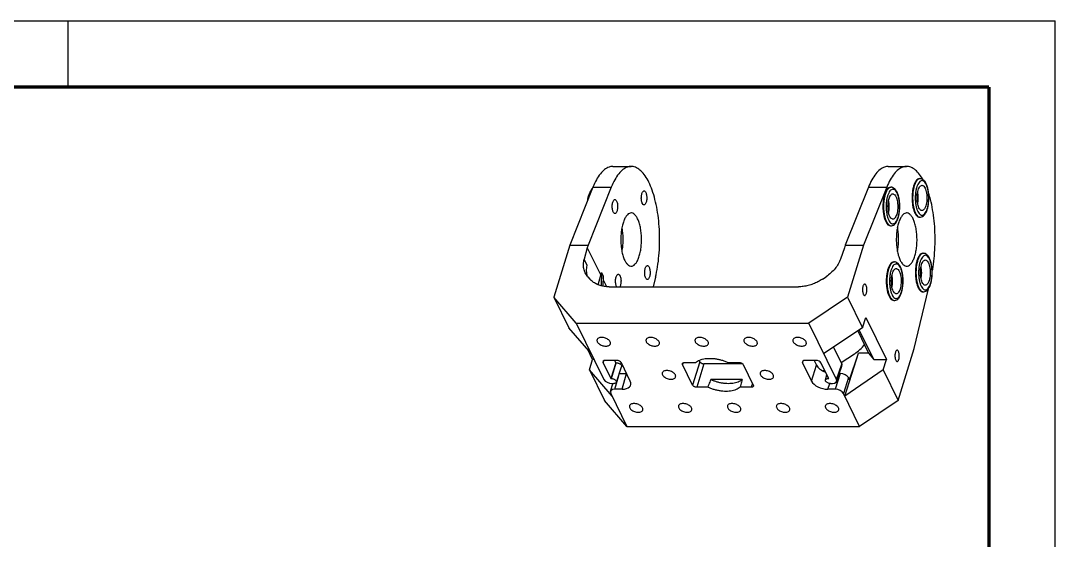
# Model space of a CAD drawing. Header units: millimetres. Extents: x 0 to 297, y 0 to 210.
# Drawn here: x 141.3 to 297, y 131.8 to 210 of the extents above; entities that cross this region are included whole.
import ezdxf

# ---------------------------------------------------------------- set-up
doc = ezdxf.new("R2010")
doc.units = ezdxf.units.MM
doc.header["$LTSCALE"] = 16.335
doc.layers.get('0').update_dxf_attribs({"linetype": 'CONTINUOUS'})
doc.layers.add('02___PRT_ALL_AXES', color=7, linetype='CONTINUOUS')
doc.layers.add('7_ALL_FEATURES', color=7, linetype='CONTINUOUS')

msp = doc.modelspace()

# ---------------------------------------------------------------- linework, layer by layer
at = {"color": 7, "linetype": 'Continuous'}
for p, q in [((0, 210), (297, 210)), ((148.5, 200), (148.5, 210)), ((297, 0), (297, 210))]:
    msp.add_line(p, q, dxfattribs=at)
at = {"color": 7, "linetype": 'Continuous', "const_width": 0.5}
for points in [[(287, 200), (10, 200)], [(287, 10), (287, 200)]]:
    msp.add_lwpolyline(points, dxfattribs=at)
at = {"layer": '02___PRT_ALL_AXES', "color": 7, "linetype": 'Continuous'}
for p, q in [((230.4244, 188.0562), (233.1876, 188.0562)), ((271.8721, 188.0562), (274.6353, 188.0562)), ((227.4347, 184.934), (223.9486, 176.2098)), ((271.6456, 184.934), (268.1596, 176.2098)), ((275.7856, 160.6695), (277.8985, 169.6534))]:
    msp.add_line(p, q, dxfattribs=at)
for points, start_tangent, end_tangent in [([(230.4247, 188.0559), (229.8647, 187.9619), (229.1937, 187.5925), (228.5543, 186.9526), (227.9629, 186.0588), (227.4347, 184.934)], (-0.99999569, -0.0029354), (-0.37105847, -0.9286095)), ([(274.6356, 188.0559), (274.0756, 187.9619), (273.4046, 187.5925), (272.7652, 186.9526), (272.1739, 186.0588), (271.6456, 184.934)], (-0.99999569, -0.0029354), (-0.37105847, -0.9286095)), ([(277.0748, 186.0985), (276.7281, 186.6541), (276.1044, 187.3891), (275.443, 187.8589), (274.7609, 188.0515), (274.6356, 188.0559)], (-0.48990388, 0.87177645), (-0.99999569, -0.0029354)), ([(276.3021, 182.4212), (276.3297, 182.5672), (276.3827, 183.0442), (276.3858, 183.5401), (276.3389, 184.0212), (276.3021, 184.2246)], (0.20516707, 0.97872697), (-0.20547999, 0.97866132)), ([(278.4903, 172.26), (278.6087, 172.9461), (278.8133, 174.6281), (278.9106, 176.3724), (278.8983, 178.1343), (278.7766, 179.8685), (278.5485, 181.5305), (278.2201, 183.0777), (277.953, 184.0145)], (0.18538013, 0.98266688), (-0.30319981, 0.952927)), ([(271.9253, 181.1275), (271.9528, 181.2735), (272.0058, 181.7504), (272.009, 182.2464), (271.962, 182.7275), (271.9252, 182.9309)], (0.20516707, 0.97872697), (-0.20547999, 0.97866132)), ([(276.8059, 171.1817), (276.8335, 171.3277), (276.8865, 171.8047), (276.8896, 172.3006), (276.8427, 172.7817), (276.8059, 172.9851)], (0.20516707, 0.97872697), (-0.20547999, 0.97866132)), ([(272.4291, 169.888), (272.4566, 170.034), (272.5096, 170.5109), (272.5128, 171.0069), (272.4658, 171.488), (272.429, 171.6914)], (0.20516707, 0.97872697), (-0.20547999, 0.97866132)), ([(268.0626, 170.0242), (268.0117, 169.7926), (267.9912, 169.532), (268.0031, 169.2678), (268.0461, 169.0259), (268.1162, 168.83), (268.2064, 168.6994), (268.3079, 168.6466), (268.3218, 168.6462)], (-0.29524737, -0.95542084), (0.99968693, 0.02502088)), ([(268.3221, 170.3456), (268.2331, 170.3147), (268.1389, 170.2041), (268.0626, 170.0242)], (-0.99968693, -0.02502088), (-0.29524737, -0.95542084)), ([(268.5812, 168.9675), (268.6321, 169.1991), (268.6526, 169.4598), (268.6408, 169.724), (268.5977, 169.9658), (268.5277, 170.1617), (268.4375, 170.2924), (268.336, 170.3451), (268.3221, 170.3456)], (0.29524737, 0.95542084), (-0.99968693, -0.02502088)), ([(268.3218, 168.6462), (268.4107, 168.6771), (268.5049, 168.7876), (268.5812, 168.9675)], (0.99968693, 0.02502088), (0.29524737, 0.95542084)), ([(228.0559, 161.9728), (228.0406, 161.8465), (228.0917, 161.6626)], (-0.29129479, -0.95663334), (0.44054271, -0.89773165)), ([(230.0259, 161.6626), (229.8965, 161.8465), (229.6992, 162.0155), (229.4501, 162.1559), (229.1692, 162.2563), (228.8794, 162.3087), (228.6041, 162.3087), (228.3657, 162.2563), (228.1834, 162.1559), (228.0721, 162.0155), (228.0559, 161.9728)], (-0.44054271, 0.89773165), (-0.29129479, -0.95663334)), ([(235.4242, 161.9723), (235.4145, 161.9337), (235.4245, 161.7555), (235.5156, 161.5697), (235.6806, 161.3915), (235.9062, 161.2352), (236.1739, 161.1135), (236.4622, 161.0364), (236.7476, 161.0099)], (-0.29961719, -0.9540595), (1, 0)), ([(236.107, 162.3153), (235.8475, 162.2889), (235.635, 162.2117), (235.4867, 162.09), (235.4242, 161.9723)], (-1, 0), (-0.29961719, -0.9540595)), ([(237.4304, 161.3529), (237.4401, 161.3915), (237.4302, 161.5697), (237.339, 161.7555), (237.174, 161.9337), (236.9485, 162.09), (236.6807, 162.2117), (236.3925, 162.2889), (236.107, 162.3153)], (0.29961719, 0.9540595), (-1, 0)), ([(242.7927, 161.9723), (242.783, 161.9337), (242.7929, 161.7555), (242.8841, 161.5697), (243.0491, 161.3915), (243.2746, 161.2352), (243.5424, 161.1135), (243.8306, 161.0364), (244.1161, 161.0099)], (-0.29961719, -0.9540595), (1, 0)), ([(243.4755, 162.3153), (243.216, 162.2889), (243.0035, 162.2117), (242.8551, 162.09), (242.7927, 161.9723)], (-1, 0), (-0.29961719, -0.9540595)), ([(244.7989, 161.3529), (244.8086, 161.3915), (244.7986, 161.5697), (244.7075, 161.7555), (244.5425, 161.9337), (244.3169, 162.09), (244.0492, 162.2117), (243.7609, 162.2889), (243.4755, 162.3153)], (0.29961719, 0.9540595), (-1, 0)), ([(250.1612, 161.9723), (250.1515, 161.9337), (250.1614, 161.7555), (250.2526, 161.5697), (250.4176, 161.3915), (250.6431, 161.2352), (250.9109, 161.1135), (251.1991, 161.0364), (251.4846, 161.0099)], (-0.29961719, -0.9540595), (1, 0)), ([(250.844, 162.3153), (250.5845, 162.2889), (250.372, 162.2117), (250.2236, 162.09), (250.1612, 161.9723)], (-1, 0), (-0.29961719, -0.9540595)), ([(252.1674, 161.3529), (252.1771, 161.3915), (252.1671, 161.5697), (252.076, 161.7555), (251.9109, 161.9337), (251.6854, 162.09), (251.4177, 162.2117), (251.1294, 162.2889), (250.844, 162.3153)], (0.29961719, 0.9540595), (-1, 0)), ([(257.5298, 161.9728), (257.5146, 161.8465), (257.5657, 161.6626)], (-0.29129479, -0.95663334), (0.44054271, -0.89773165)), ([(259.4999, 161.6626), (259.3705, 161.8465), (259.1732, 162.0155), (258.924, 162.1559), (258.6432, 162.2563), (258.3534, 162.3087), (258.0781, 162.3087), (257.8397, 162.2563), (257.6574, 162.1559), (257.546, 162.0155), (257.5298, 161.9728)], (-0.44054271, 0.89773165), (-0.29129479, -0.95663334)), ([(228.0917, 161.6626), (228.2211, 161.4787), (228.4184, 161.3097), (228.6676, 161.1693), (228.9484, 161.0689), (229.2382, 161.0166), (229.5135, 161.0166), (229.7519, 161.0689), (229.9342, 161.1693), (230.0456, 161.3097), (230.0618, 161.3524)], (0.44054271, -0.89773165), (0.29129479, 0.95663334)), ([(230.0618, 161.3524), (230.077, 161.4787), (230.0259, 161.6626)], (0.29129479, 0.95663334), (-0.44054271, 0.89773165)), ([(236.7476, 161.0099), (237.0071, 161.0364), (237.2196, 161.1135), (237.3679, 161.2352), (237.4304, 161.3529)], (1, 0), (0.29961719, 0.9540595)), ([(244.1161, 161.0099), (244.3756, 161.0364), (244.5881, 161.1135), (244.7364, 161.2352), (244.7989, 161.3529)], (1, 0), (0.29961719, 0.9540595)), ([(251.4846, 161.0099), (251.7441, 161.0364), (251.9566, 161.1135), (252.1049, 161.2352), (252.1674, 161.3529)], (1, 0), (0.29961719, 0.9540595)), ([(257.5657, 161.6626), (257.6951, 161.4787), (257.8923, 161.3097), (258.1415, 161.1693), (258.4224, 161.0689), (258.7122, 161.0166), (258.9874, 161.0166), (259.2259, 161.0689), (259.4082, 161.1693), (259.5195, 161.3097), (259.5357, 161.3524)], (0.44054271, -0.89773165), (0.29129479, 0.95663334)), ([(259.5357, 161.3524), (259.5509, 161.4787), (259.4999, 161.6626)], (0.29129479, 0.95663334), (-0.44054271, 0.89773165)), ([(273.2027, 160.3998), (273.1138, 160.3689), (273.0196, 160.2584), (272.9433, 160.0785)], (-0.99968693, -0.02502088), (-0.29524737, -0.95542084)), ([(273.4619, 159.0217), (273.5128, 159.2534), (273.5333, 159.514), (273.5215, 159.7782), (273.4784, 160.0201), (273.4083, 160.2159), (273.3182, 160.3466), (273.2166, 160.3993), (273.2027, 160.3998)], (0.29524737, 0.95542084), (-0.99968693, -0.02502088)), ([(272.9433, 160.0785), (272.8924, 159.8469), (272.8719, 159.5862), (272.8837, 159.322), (272.9268, 159.0801), (272.9968, 158.8843), (273.087, 158.7536), (273.1885, 158.7009), (273.2024, 158.7004)], (-0.29524737, -0.95542084), (0.99968693, 0.02502088)), ([(273.2024, 158.7004), (273.2914, 158.7313), (273.3856, 158.8419), (273.4619, 159.0217)], (0.99968693, 0.02502088), (0.29524737, 0.95542084)), ([(238.5473, 157.3424), (238.2879, 157.316), (238.0753, 157.2388), (237.927, 157.1171), (237.8646, 156.9995)], (-1, 0), (-0.29961719, -0.9540595)), ([(239.8707, 156.38), (239.8804, 156.4186), (239.8705, 156.5968), (239.7793, 156.7826), (239.6143, 156.9609), (239.3888, 157.1171), (239.1211, 157.2388), (238.8328, 157.316), (238.5473, 157.3424)], (0.29961719, 0.9540595), (-1, 0)), ([(253.2843, 157.3424), (253.0248, 157.316), (252.8123, 157.2388), (252.664, 157.1171), (252.6015, 156.9995)], (-1, 0), (-0.29961719, -0.9540595)), ([(254.6077, 156.38), (254.6174, 156.4186), (254.6075, 156.5968), (254.5163, 156.7826), (254.3513, 156.9609), (254.1258, 157.1171), (253.858, 157.2388), (253.5698, 157.316), (253.2843, 157.3424)], (0.29961719, 0.9540595), (-1, 0)), ([(237.8646, 156.9995), (237.8549, 156.9609), (237.8648, 156.7826), (237.956, 156.5968), (238.121, 156.4186), (238.3465, 156.2623), (238.6142, 156.1406), (238.9025, 156.0635), (239.1879, 156.037)], (-0.29961719, -0.9540595), (1, 0)), ([(239.1879, 156.037), (239.4474, 156.0635), (239.6599, 156.1406), (239.8083, 156.2623), (239.8707, 156.38)], (1, 0), (0.29961719, 0.9540595)), ([(252.6015, 156.9995), (252.5918, 156.9609), (252.6018, 156.7826), (252.6929, 156.5968), (252.858, 156.4186), (253.0835, 156.2623), (253.3512, 156.1406), (253.6395, 156.0635), (253.9249, 156.037)], (-0.29961719, -0.9540595), (1, 0)), ([(253.9249, 156.037), (254.1844, 156.0635), (254.3969, 156.1406), (254.5453, 156.2623), (254.6077, 156.38)], (1, 0), (0.29961719, 0.9540595)), ([(232.9366, 152.027), (232.9213, 151.9007), (232.9724, 151.7168)], (-0.29129479, -0.95663334), (0.44054271, -0.89773165)), ([(234.9066, 151.7168), (234.7772, 151.9007), (234.5799, 152.0697), (234.3307, 152.2101), (234.0499, 152.3106), (233.7601, 152.3629), (233.4848, 152.3629), (233.2464, 152.3106), (233.0641, 152.2101), (232.9527, 152.0697), (232.9366, 152.027)], (-0.44054271, 0.89773165), (-0.29129479, -0.95663334)), ([(232.9724, 151.7168), (233.1018, 151.533), (233.2991, 151.364), (233.5482, 151.2236), (233.8291, 151.1231), (234.1189, 151.0708), (234.3942, 151.0708), (234.6326, 151.1231), (234.8149, 151.2236), (234.9262, 151.364), (234.9424, 151.4067)], (0.44054271, -0.89773165), (0.29129479, 0.95663334)), ([(234.9424, 151.4067), (234.9577, 151.533), (234.9066, 151.7168)], (0.29129479, 0.95663334), (-0.44054271, 0.89773165)), ([(240.3049, 152.0266), (240.2952, 151.988), (240.3051, 151.8097), (240.3963, 151.624), (240.5613, 151.4457), (240.7868, 151.2894), (241.0546, 151.1678), (241.3428, 151.0906), (241.6283, 151.0642)], (-0.29961719, -0.9540595), (1, 0)), ([(240.9877, 152.3695), (240.7282, 152.3431), (240.5157, 152.2659), (240.3673, 152.1443), (240.3049, 152.0266)], (-1, 0), (-0.29961719, -0.9540595)), ([(242.3111, 151.4071), (242.3207, 151.4457), (242.3108, 151.624), (242.2197, 151.8097), (242.0546, 151.988), (241.8291, 152.1443), (241.5614, 152.2659), (241.2731, 152.3431), (240.9877, 152.3695)], (0.29961719, 0.9540595), (-1, 0)), ([(241.6283, 151.0642), (241.8878, 151.0906), (242.1003, 151.1678), (242.2486, 151.2894), (242.3111, 151.4071)], (1, 0), (0.29961719, 0.9540595)), ([(247.6734, 152.0266), (247.6637, 151.988), (247.6736, 151.8097), (247.7648, 151.624), (247.9298, 151.4457), (248.1553, 151.2894), (248.423, 151.1678), (248.7113, 151.0906), (248.9968, 151.0642)], (-0.29961719, -0.9540595), (1, 0)), ([(248.3562, 152.3695), (248.0967, 152.3431), (247.8842, 152.2659), (247.7358, 152.1443), (247.6734, 152.0266)], (-1, 0), (-0.29961719, -0.9540595)), ([(249.6795, 151.4071), (249.6892, 151.4457), (249.6793, 151.624), (249.5881, 151.8097), (249.4231, 151.988), (249.1976, 152.1443), (248.9299, 152.2659), (248.6416, 152.3431), (248.3562, 152.3695)], (0.29961719, 0.9540595), (-1, 0)), ([(248.9968, 151.0642), (249.2562, 151.0906), (249.4688, 151.1678), (249.6171, 151.2894), (249.6795, 151.4071)], (1, 0), (0.29961719, 0.9540595)), ([(255.0419, 152.0266), (255.0322, 151.988), (255.0421, 151.8097), (255.1333, 151.624), (255.2983, 151.4457), (255.5238, 151.2894), (255.7915, 151.1678), (256.0798, 151.0906), (256.3652, 151.0642)], (-0.29961719, -0.9540595), (1, 0)), ([(255.7247, 152.3695), (255.4652, 152.3431), (255.2526, 152.2659), (255.1043, 152.1443), (255.0419, 152.0266)], (-1, 0), (-0.29961719, -0.9540595)), ([(257.048, 151.4071), (257.0577, 151.4457), (257.0478, 151.624), (256.9566, 151.8097), (256.7916, 151.988), (256.5661, 152.1443), (256.2984, 152.2659), (256.0101, 152.3431), (255.7247, 152.3695)], (0.29961719, 0.9540595), (-1, 0)), ([(256.3652, 151.0642), (256.6247, 151.0906), (256.8373, 151.1678), (256.9856, 151.2894), (257.048, 151.4071)], (1, 0), (0.29961719, 0.9540595)), ([(262.4105, 152.027), (262.3953, 151.9007), (262.4463, 151.7168)], (-0.29129479, -0.95663334), (0.44054271, -0.89773165)), ([(264.3806, 151.7168), (264.2511, 151.9007), (264.0539, 152.0697), (263.8047, 152.2101), (263.5238, 152.3106), (263.234, 152.3629), (262.9588, 152.3629), (262.7203, 152.3106), (262.5381, 152.2101), (262.4267, 152.0697), (262.4105, 152.027)], (-0.44054271, 0.89773165), (-0.29129479, -0.95663334)), ([(262.4463, 151.7168), (262.5757, 151.533), (262.773, 151.364), (263.0222, 151.2236), (263.303, 151.1231), (263.5928, 151.0708), (263.8681, 151.0708), (264.1065, 151.1231), (264.2888, 151.2236), (264.4002, 151.364), (264.4164, 151.4067)], (0.44054271, -0.89773165), (0.29129479, 0.95663334)), ([(264.4164, 151.4067), (264.4316, 151.533), (264.3806, 151.7168)], (0.29129479, 0.95663334), (-0.44054271, 0.89773165))]:
    msp.add_spline(points, degree=3, dxfattribs=dict(at, start_tangent=start_tangent, end_tangent=end_tangent))
at = {"layer": '7_ALL_FEATURES', "color": 7, "linetype": 'Continuous'}
for p, q in [((276.5718, 186.2228), (276.664, 186.2228)), ((230.1979, 184.934), (226.7118, 176.2098)), ((268.8824, 184.934), (265.3964, 176.2098)), ((272.195, 184.9291), (272.2871, 184.9291)), ((272.195, 179.1291), (272.2871, 179.1291)), ((276.5718, 180.4228), (276.664, 180.4228)), ((223.9486, 176.2098), (221.528, 168.3765)), ((223.9486, 176.2098), (226.7118, 176.2098)), ((226.7118, 176.2098), (226.5908, 175.8181)), ((265.3964, 176.2098), (265.2753, 175.8181)), ((265.3964, 176.2098), (268.1596, 176.2098)), ((268.1596, 176.2098), (265.7389, 168.3765)), ((226.5908, 175.8181), (226.1308, 174.1013)), ((226.5908, 175.8181), (228.6042, 171.7152)), ((265.2753, 175.8181), (264.6743, 174.1013)), ((277.0756, 174.9833), (277.1678, 174.9833)), ((272.6988, 173.6896), (272.7909, 173.6896)), ((226.6632, 171.4685), (226.2868, 172.0353)), ((226.6632, 171.4685), (226.9911, 171.0903)), ((228.2071, 170.2621), (228.6042, 171.7152)), ((228.6042, 171.7152), (228.7265, 172.1042)), ((228.7265, 172.1042), (228.6878, 170.1003)), ((228.7265, 172.1042), (228.9677, 171.6128)), ((228.9677, 171.6128), (228.9484, 170.0436)), ((236.8543, 171.3695), (236.5189, 169.9431)), ((261.9531, 171.0903), (262.5147, 171.4685)), ((228.96, 170.9901), (229.4593, 169.9727)), ((229.893, 169.9431), (258.3421, 169.9431)), ((221.528, 168.3765), (223.7849, 163.7773)), ((224.9229, 164.4598), (221.528, 168.3765)), ((265.7389, 168.3765), (259.9233, 164.4598)), ((265.7389, 168.3765), (267.9958, 163.7773)), ((277.0756, 169.1833), (277.1678, 169.1833)), ((272.6988, 167.8896), (272.7909, 167.8896)), ((267.9958, 163.7773), (268.4906, 165.3223)), ((268.4906, 165.3223), (271.5815, 159.0237)), ((227.1533, 159.9149), (223.7849, 163.7773)), ((224.9229, 164.4598), (229.0716, 156.0059)), ((224.9229, 164.4598), (259.9233, 164.4598)), ((264.0719, 156.0059), (259.9233, 164.4598)), ((267.9958, 163.7773), (262.1536, 159.9149)), ((269.6823, 159.0237), (267.5079, 163.4548)), ((267.2698, 163.2973), (268.8996, 159.9762)), ((227.3706, 159.0237), (226.6501, 160.4919)), ((263.609, 160.8772), (264.8623, 158.3233)), ((273.3649, 152.8362), (275.7856, 160.6695)), ((226.8971, 157.4354), (227.3706, 159.0237)), ((227.5906, 159.0237), (227.3706, 159.0237)), ((230.9842, 158.8654), (229.3261, 158.8654)), ((230.7012, 158.8654), (230.8742, 158.5128)), ((243.5288, 158.6607), (243.4227, 158.8768)), ((261.0108, 158.8654), (259.3527, 158.8654)), ((260.7278, 158.8654), (261.0839, 158.1397)), ((266.7701, 159.825), (264.7777, 158.4955)), ((265.319, 153.4645), (267.3919, 159.9762)), ((266.0359, 155.9317), (267.3919, 159.9762)), ((268.8996, 159.9762), (267.3919, 159.9762)), ((268.8996, 159.9762), (269.6823, 159.0237)), ((269.6823, 159.0237), (271.5815, 159.0237)), ((271.108, 157.4354), (271.5815, 159.0237)), ((226.8971, 157.4354), (229.154, 152.8362)), ((230.3187, 153.4645), (226.8971, 157.4354)), ((228.9566, 158.4925), (230.1158, 156.1303)), ((230.8742, 158.5128), (230.1158, 156.1303)), ((230.8742, 158.5128), (230.9181, 158.5128)), ((230.9629, 155.5762), (231.739, 157.9103)), ((231.6177, 158.2401), (231.6999, 158.5199)), ((233.0621, 155.7571), (231.7198, 158.4925)), ((242.4395, 155.1357), (240.9143, 158.2437)), ((241.2223, 158.5546), (242.8841, 158.5546)), ((249.9505, 158.3499), (244.1418, 158.3499)), ((247.7579, 158.5546), (249.4197, 158.5546)), ((250.0328, 158.2437), (251.558, 155.1357)), ((258.9832, 158.4925), (260.3255, 155.7571)), ((262.9055, 156.1303), (261.7464, 158.4925)), ((264.1033, 155.7016), (264.8937, 158.019)), ((271.108, 157.4354), (265.319, 153.4645)), ((271.108, 157.4354), (273.3649, 152.8362)), ((230.1158, 156.1303), (230.2079, 156.1303)), ((231.4019, 156.8966), (232.4922, 156.8966)), ((249.8777, 155.9999), (245.151, 155.9999)), ((262.422, 155.9304), (262.6361, 156.6794)), ((262.8134, 156.1303), (262.9055, 156.1303)), ((264.5109, 156.8966), (264.6415, 156.8966)), ((265.8674, 156.2751), (266.0359, 155.9317)), ((230.0716, 154.1787), (230.4066, 155.3843)), ((230.2975, 155.3843), (230.5739, 155.3843)), ((231.8302, 154.5141), (230.7245, 154.5141)), ((244.7144, 154.8249), (243.0525, 154.8249)), ((251.25, 154.8249), (249.5882, 154.8249)), ((263.883, 154.5141), (262.7773, 154.5141)), ((263.1795, 155.3843), (263.456, 155.3843)), ((232.549, 148.9196), (229.154, 152.8362)), ((230.1086, 153.8926), (232.549, 148.9196)), ((267.5493, 148.9196), (265.1089, 153.8926)), ((273.3649, 152.8362), (267.5493, 148.9196)), ((232.549, 148.9196), (267.5493, 148.9196))]:
    msp.add_line(p, q, dxfattribs=at)
at = {"layer": '7_ALL_FEATURES', "color": 9, "linetype": 'Continuous'}
for p, q in [((227.4347, 184.934), (230.1979, 184.934)), ((268.8824, 184.934), (271.6456, 184.934)), ((272.286, 179.1291), (272.2871, 179.1291)), ((276.6629, 180.4228), (276.6639, 180.4228)), ((226.5388, 173.2699), (226.1308, 174.1013)), ((277.1667, 169.1833), (277.1678, 169.1833)), ((272.7898, 167.8896), (272.7909, 167.8896)), ((228.9566, 158.4925), (229.0633, 158.8052)), ((258.9832, 158.4925), (259.0899, 158.8052)), ((230.2079, 156.1303), (230.9181, 158.5128)), ((240.9936, 158.5005), (240.9143, 158.2437)), ((243.5288, 158.6607), (242.4395, 155.1357)), ((244.1418, 158.3499), (243.0525, 154.8249)), ((260.3255, 155.7571), (261.0839, 158.1397)), ((264.0719, 156.0059), (264.8623, 158.3233)), ((230.7245, 154.5141), (231.3082, 156.6147)), ((231.8302, 154.5141), (232.4922, 156.8966)), ((262.8134, 156.1303), (262.8483, 156.247)), ((264.6415, 156.8966), (263.883, 154.5141)), ((265.8674, 156.2751), (265.1089, 153.8926)), ((251.4279, 155.4007), (251.25, 154.8249)), ((262.7773, 154.5141), (263.0587, 155.3979))]:
    msp.add_line(p, q, dxfattribs=at)
for centre, radius, start, end in [((274.2616, 182.7788), 3.6335, 341.596092, 342.838543), ((269.8848, 181.485), 3.6335, 341.596092, 342.838543), ((272.2896, 172.0498), 6.1657, 353.522286, 354.966626), ((274.7654, 171.5393), 3.6335, 341.596092, 342.838543), ((270.3886, 170.2455), 3.6335, 341.596092, 342.838543)]:
    msp.add_arc(centre, radius, start, end, dxfattribs=at)
at = {"layer": '7_ALL_FEATURES', "color": 7, "linetype": 'Continuous'}
for centre, radius, start, end in [((273.7702, 182.8457), 4.1588, 342.831689, 343.984469), ((269.3934, 181.5519), 4.1588, 342.831689, 343.984469), ((274.274, 171.6062), 4.1588, 342.831689, 343.984469), ((269.8972, 170.3124), 4.1588, 342.831689, 343.984469), ((261.8252, 160.5981), 3.291, 272.342691, 278.436938)]:
    msp.add_arc(centre, radius, start, end, dxfattribs=at)
for centre, major_axis, ratio, start_param, end_param in [((231.1826, 173.4085), (4.4562, 2.2682), 0.73141292, 2.56852257, 2.98732662), ((264.3789, 162.5753), (4.504, 2.1713), 0.71647837, -1.37767976, -0.94092839), ((229.5094, 158.4923), (0.5734, -0.1773), 0.57239492, 8.34923124, 9.91972298), ((231.1671, 158.4923), (0.5733, -0.1771), 0.57268648, 0.49491942, 2.06541116), ((259.536, 158.4923), (0.5734, -0.1773), 0.57239492, 8.34923124, 9.91972298), ((261.1937, 158.4923), (0.5733, -0.1771), 0.57268648, 0.49491942, 2.06541116), ((262.9262, 158.14), (1.911, -0.5902), 0.57268648, -2.64667324, -1.65809385), ((263.941, 158.3235), (0.9556, -0.2955), 0.57239492, -0.01670571, 0.49494502), ((229.9927, 156.006), (0.9555, -0.2951), 0.57268648, -2.64667324, -1.0761815), ((231.2195, 155.7575), (1.9113, -0.5909), 0.57239492, -1.07554672, 0.49494502), ((231.8815, 158.14), (1.9113, -0.5909), 0.57239492, -1.07554672, -1.06975118), ((262.1677, 155.7575), (1.911, -0.5902), 0.57268648, -2.64667324, -1.0761815), ((263.1506, 156.006), (0.9556, -0.2955), 0.57239492, 5.20763859, 6.77813033), ((264.9463, 156.2749), (0.9555, -0.2951), 0.57268648, 0.49491942, 2.06541116), ((231.0299, 153.8924), (0.9556, -0.2955), 0.57239492, 2.06604593, 3.63653767), ((264.1878, 153.8924), (0.9555, -0.2951), 0.57268648, 0.49491942, 2.06541116)]:
    msp.add_ellipse(centre, major_axis=major_axis, ratio=ratio, start_param=start_param, end_param=end_param, dxfattribs=at)
for points, start_tangent, end_tangent in [([(233.1879, 188.0559), (232.6278, 187.9619), (231.9569, 187.5925), (231.3175, 186.9526), (230.7261, 186.0588), (230.1979, 184.934)], (-0.99999569, -0.0029354), (-0.37105847, -0.9286095)), ([(236.8543, 171.3695), (237.1609, 172.9461), (237.3655, 174.6281), (237.4629, 176.3724), (237.4506, 178.1343), (237.3288, 179.8685), (237.1008, 181.5305), (236.7724, 183.0777), (236.3519, 184.4704), (235.8503, 185.6728), (235.2803, 186.6541), (234.6567, 187.3891), (233.9953, 187.8589), (233.3132, 188.0515), (233.1879, 188.0559)], (0.22893808, 0.97344099), (-0.99999569, -0.0029354)), ([(271.8724, 188.0559), (271.3124, 187.9619), (270.6414, 187.5925), (270.0021, 186.9526), (269.4107, 186.0588), (268.8824, 184.934)], (-0.99999569, -0.0029354), (-0.37105847, -0.9286095)), ([(276.5718, 186.2228), (276.5691, 186.2228), (276.3179, 186.1486), (276.0794, 185.9326), (275.8656, 185.5858), (275.6872, 185.1255)], (-0.99999961, 0.00088721), (-0.29524737, -0.95542084)), ([(277.7676, 181.6983), (277.88, 182.1885), (277.9574, 182.8092), (277.9752, 183.4524), (277.9335, 184.0893), (277.8328, 184.6916), (277.6734, 185.2337), (277.4539, 185.6883), (277.1902, 186.0078), (276.9032, 186.181), (276.665, 186.2228)], (0.27596598, 0.9611674), (-0.99999342, 0.00362724)), ([(226.6452, 182.9722), (226.7338, 183.4446), (226.8983, 183.9812), (227.123, 184.4275), (227.3185, 184.6703)], (0.14212341, 0.98984895), (0.71298285, 0.70118147)), ([(235.1242, 182.2731), (235.026, 182.3035), (234.9181, 182.4158), (234.8269, 182.6016), (234.7598, 182.8458), (234.7223, 183.1287), (234.7172, 183.4272), (234.7452, 183.7174), (234.8038, 183.9755)], (-0.99980141, 0.01992863), (0.29524737, 0.95542084)), ([(234.8038, 183.9755), (234.8884, 184.1808), (234.9921, 184.3166), (235.1064, 184.3719), (235.124, 184.3725)], (0.29524737, 0.95542084), (0.99980141, -0.01992863)), ([(235.124, 184.3725), (235.2222, 184.3421), (235.3301, 184.2298), (235.4213, 184.0441), (235.4884, 183.7999), (235.5259, 183.517), (235.531, 183.2184), (235.503, 182.9283), (235.4444, 182.6701)], (0.99980141, -0.01992863), (-0.29524737, -0.95542084)), ([(271.3104, 183.8318), (271.1763, 183.2811), (271.1449, 183.0966)], (-0.29524737, -0.95542084), (-0.15249286, -0.98830457)), ([(272.195, 184.9291), (272.1923, 184.9291), (271.941, 184.8548), (271.7025, 184.6389), (271.4887, 184.2921), (271.3104, 183.8318)], (-0.99999961, 0.00088721), (-0.29524737, -0.95542084)), ([(271.9838, 183.2102), (272.1226, 183.5551), (272.2914, 183.7961), (272.4788, 183.9166), (272.5633, 183.9275)], (0.29524737, 0.95542084), (0.99998193, -0.00601121)), ([(273.3907, 180.4045), (273.5031, 180.8948), (273.5805, 181.5155), (273.5984, 182.1586), (273.5566, 182.7955), (273.456, 183.3978), (273.2965, 183.94), (273.0771, 184.3945), (272.8133, 184.714), (272.5263, 184.8872), (272.2881, 184.929)], (0.27596598, 0.9611674), (-0.99999342, 0.00362724)), ([(272.5633, 183.9275), (272.6719, 183.9086), (272.8577, 183.7724), (273.0233, 183.5174), (273.1577, 183.161), (273.2515, 182.7275), (273.2984, 182.2464), (273.2953, 181.7504), (273.2423, 181.2735), (273.143, 180.848)], (0.99998193, -0.00601121), (-0.29524737, -0.95542084)), ([(275.5218, 184.3903), (275.4702, 183.9614), (275.4425, 183.3159), (275.4715, 182.6707), (275.5219, 182.255)], (-0.15249286, -0.98830457), (0.15253705, -0.98829775)), ([(275.6872, 185.1255), (275.5532, 184.5748), (275.5218, 184.3903)], (-0.29524737, -0.95542084), (-0.15249286, -0.98830457)), ([(276.9403, 181.4244), (276.8318, 181.4434), (276.646, 181.5796), (276.4803, 181.8345), (276.346, 182.1909), (276.2522, 182.6244), (276.2052, 183.1056), (276.2084, 183.6015), (276.2614, 184.0784), (276.3607, 184.5039)], (-0.99998193, 0.00601121), (0.29524737, 0.95542084)), ([(276.3607, 184.5039), (276.4995, 184.8489), (276.6683, 185.0898), (276.8557, 185.2104), (276.9402, 185.2212)], (0.29524737, 0.95542084), (0.99998193, -0.00601121)), ([(276.9402, 185.2212), (277.0488, 185.2023), (277.2345, 185.0661), (277.4002, 184.8112), (277.5345, 184.4548), (277.6284, 184.0212), (277.6753, 183.5401), (277.6722, 183.0442), (277.6191, 182.5672), (277.5198, 182.1418)], (0.99998193, -0.00601121), (-0.29524737, -0.95542084)), ([(230.7474, 180.9794), (230.6491, 181.0098), (230.5412, 181.1221), (230.4501, 181.3079), (230.383, 181.5521), (230.3454, 181.8349), (230.3404, 182.1335), (230.3683, 182.4236), (230.4269, 182.6818)], (-0.99980141, 0.01992863), (0.29524737, 0.95542084)), ([(230.4269, 182.6818), (230.5115, 182.8871), (230.6152, 183.0229), (230.7296, 183.0781), (230.7471, 183.0788)], (0.29524737, 0.95542084), (0.99980141, -0.01992863)), ([(230.7471, 183.0788), (230.8454, 183.0484), (230.9532, 182.9361), (231.0444, 182.7503), (231.1115, 182.5061), (231.1491, 182.2233), (231.1541, 181.9247), (231.1262, 181.6346), (231.0675, 181.3764)], (0.99980141, -0.01992863), (-0.29524737, -0.95542084)), ([(235.4444, 182.6701), (235.3598, 182.4649), (235.2561, 182.3291), (235.1418, 182.2738), (235.1242, 182.2731)], (-0.29524737, -0.95542084), (-0.99980141, 0.01992863)), ([(271.1449, 183.0966), (271.0934, 182.6676), (271.0657, 182.0221), (271.0946, 181.377), (271.145, 180.9613)], (-0.15249286, -0.98830457), (0.15253705, -0.98829775)), ([(272.5635, 180.1307), (272.4549, 180.1497), (272.2692, 180.2858), (272.1035, 180.5408), (271.9691, 180.8972), (271.8753, 181.3307), (271.8284, 181.8118), (271.8315, 182.3078), (271.8845, 182.7847), (271.9838, 183.2102)], (-0.99998193, 0.00601121), (0.29524737, 0.95542084)), ([(275.5219, 182.255), (275.5555, 182.0583), (275.6906, 181.5093), (275.8699, 181.0512), (276.0843, 180.707), (276.3232, 180.494), (276.5719, 180.4228)], (0.15253705, -0.98829775), (0.99999961, -0.00088721)), ([(277.5198, 182.1418), (277.3811, 181.7968), (277.2122, 181.5559), (277.0249, 181.4353), (276.9403, 181.4244)], (-0.29524737, -0.95542084), (-0.99998193, 0.00601121)), ([(231.0675, 181.3764), (230.9829, 181.1711), (230.8793, 181.0354), (230.7649, 180.9801), (230.7474, 180.9794)], (-0.29524737, -0.95542084), (-0.99980141, 0.01992863)), ([(233.1878, 181.0558), (232.9287, 181.0006), (232.615, 180.7762), (232.3263, 180.3892), (232.0753, 179.8566), (231.8729, 179.2015), (231.7279, 178.4527), (231.6467, 177.6429), (231.6329, 176.8074), (231.687, 175.9828), (231.8067, 175.2051), (231.9868, 174.5083), (232.2193, 173.9229)], (-0.99996878, -0.00790168), (0.44054271, -0.89773165)), ([(234.1558, 180.1895), (233.881, 180.638), (233.5758, 180.93), (233.2537, 181.0526), (233.1878, 181.0558)], (-0.44054271, 0.89773165), (-0.99996878, -0.00790168)), ([(271.145, 180.9613), (271.1787, 180.7646), (271.3137, 180.2155), (271.493, 179.7575), (271.7074, 179.4133), (271.9463, 179.2003), (272.195, 179.1291)], (0.15253705, -0.98829775), (0.99999961, -0.00088721)), ([(273.143, 180.848), (273.0042, 180.5031), (272.8354, 180.2621), (272.648, 180.1416), (272.5635, 180.1307)], (-0.29524737, -0.95542084), (-0.99998193, 0.00601121)), ([(274.6355, 181.0558), (274.3764, 181.0006), (274.0628, 180.7762), (273.7741, 180.3892), (273.523, 179.8566), (273.3206, 179.2015), (273.1757, 178.4527), (273.0945, 177.6429), (273.0807, 176.8074), (273.1348, 175.9828), (273.2545, 175.2051), (273.4345, 174.5083), (273.667, 173.9229)], (-0.99996878, -0.00790168), (0.44054271, -0.89773165)), ([(275.6036, 180.1895), (275.3287, 180.638), (275.0236, 180.93), (274.7015, 181.0526), (274.6355, 181.0558)], (-0.44054271, 0.89773165), (-0.99996878, -0.00790168)), ([(276.6629, 180.4229), (276.7212, 180.4252), (277.0164, 180.5154), (277.2943, 180.7419), (277.5458, 181.1203), (277.7437, 181.6181)], (0.99999342, -0.00362724), (0.29524737, 0.95542084)), ([(233.1873, 173.0567), (233.4464, 173.1118), (233.7601, 173.3363), (234.0488, 173.7232), (234.2998, 174.2559), (234.5023, 174.9109), (234.6472, 175.6597), (234.7284, 176.4696), (234.7422, 177.305), (234.6881, 178.1296), (234.5684, 178.9073), (234.3884, 179.6041), (234.1558, 180.1895)], (0.99996878, 0.00790168), (-0.44054271, 0.89773165)), ([(272.286, 179.1292), (272.3443, 179.1315), (272.6396, 179.2216), (272.9174, 179.4481), (273.1689, 179.8265), (273.3668, 180.3243)], (0.99999342, -0.00362724), (0.29524737, 0.95542084)), ([(274.6351, 173.0567), (274.8942, 173.1118), (275.2079, 173.3363), (275.4966, 173.7232), (275.7476, 174.2559), (275.95, 174.9109), (276.095, 175.6597), (276.1761, 176.4696), (276.19, 177.305), (276.1359, 178.1296), (276.0162, 178.9073), (275.8361, 179.6041), (275.6036, 180.1895)], (0.99996878, 0.00790168), (-0.44054271, 0.89773165)), ([(231.8111, 175.2341), (231.884, 175.6597), (231.9652, 176.4696), (231.979, 177.305), (231.9249, 178.1296), (231.8114, 178.8768)], (0.1954997, 0.98070376), (-0.19521759, 0.98075996)), ([(273.2588, 175.2341), (273.3318, 175.6597), (273.413, 176.4696), (273.4268, 177.305), (273.3727, 178.1296), (273.2591, 178.8768)], (0.1954997, 0.98070376), (-0.19521759, 0.98075996)), ([(277.0756, 174.9833), (277.0729, 174.9833), (276.8217, 174.9091), (276.5832, 174.6931), (276.3694, 174.3463), (276.191, 173.886)], (-0.99999961, 0.00088721), (-0.29524737, -0.95542084)), ([(278.4413, 171.3523), (278.4612, 171.5697), (278.479, 172.2129), (278.4373, 172.8498), (278.3366, 173.4521), (278.1772, 173.9942), (277.9577, 174.4488), (277.694, 174.7683), (277.407, 174.9415), (277.1688, 174.9833)], (0.10792621, 0.99415891), (-0.99999342, 0.00362724)), ([(226.2868, 172.0353), (226.0695, 172.6764), (226.0167, 173.3747), (226.1308, 174.1013)], (-0.44063447, 0.89768662), (0.25883095, 0.96592263)), ([(232.2193, 173.9229), (232.4942, 173.4744), (232.7993, 173.1825), (233.1214, 173.0598), (233.1873, 173.0567)], (0.44054271, -0.89773165), (0.99996878, 0.00790168)), ([(235.3076, 172.736), (235.3922, 172.9413), (235.4959, 173.0771), (235.6102, 173.1324), (235.6278, 173.133)], (0.29524737, 0.95542084), (0.99980141, -0.01992863)), ([(235.6278, 173.133), (235.7261, 173.1026), (235.8339, 172.9904), (235.9251, 172.8046), (235.9922, 172.5604), (236.0297, 172.2775), (236.0348, 171.9789), (236.0068, 171.6888), (235.9482, 171.4307)], (0.99980141, -0.01992863), (-0.29524737, -0.95542084)), ([(264.6743, 174.1013), (264.3393, 173.3747), (263.8549, 172.6764), (263.2388, 172.033), (262.5147, 171.4685)], (-0.33042134, -0.94383353), (-0.82943816, -0.55859855)), ([(272.6988, 173.6896), (272.6961, 173.6896), (272.4448, 173.6153), (272.2064, 173.3994), (271.9926, 173.0526), (271.8142, 172.5923)], (-0.99999961, 0.00088721), (-0.29524737, -0.95542084)), ([(273.8945, 169.165), (274.0069, 169.6553), (274.0843, 170.276), (274.1022, 170.9191), (274.0604, 171.556), (273.9598, 172.1583), (273.8003, 172.7005), (273.5809, 173.1551), (273.3171, 173.4746), (273.0301, 173.6478), (272.7919, 173.6895)], (0.27596598, 0.9611674), (-0.99999342, 0.00362724)), ([(273.667, 173.9229), (273.9419, 173.4744), (274.247, 173.1825), (274.5692, 173.0598), (274.6351, 173.0567)], (0.44054271, -0.89773165), (0.99996878, 0.00790168)), ([(276.0256, 173.1508), (275.9741, 172.7219), (275.9463, 172.0764), (275.9753, 171.4312), (276.0257, 171.0156)], (-0.15249286, -0.98830457), (0.15253705, -0.98829775)), ([(276.191, 173.886), (276.057, 173.3353), (276.0256, 173.1508)], (-0.29524737, -0.95542084), (-0.15249286, -0.98830457)), ([(277.4442, 170.1849), (277.3356, 170.2039), (277.1498, 170.3401), (276.9841, 170.595), (276.8498, 170.9514), (276.756, 171.3849), (276.709, 171.8661), (276.7122, 172.362), (276.7652, 172.839), (276.8645, 173.2644)], (-0.99998193, 0.00601121), (0.29524737, 0.95542084)), ([(276.8645, 173.2644), (277.0033, 173.6094), (277.1721, 173.8503), (277.3595, 173.9709), (277.444, 173.9817)], (0.29524737, 0.95542084), (0.99998193, -0.00601121)), ([(277.444, 173.9817), (277.5526, 173.9628), (277.7383, 173.8266), (277.904, 173.5717), (278.0383, 173.2153), (278.1322, 172.7817), (278.1791, 172.3006), (278.176, 171.8047), (278.1229, 171.3277), (278.0237, 170.9023)], (0.99998193, -0.00601121), (-0.29524737, -0.95542084)), ([(231.0106, 169.9406), (230.9539, 170.0684), (230.8868, 170.3126), (230.8492, 170.5954), (230.8442, 170.894), (230.8721, 171.1841), (230.9307, 171.4423)], (-0.47283429, 0.88115137), (0.29524737, 0.95542084)), ([(230.9307, 171.4423), (231.0153, 171.6476), (231.119, 171.7834), (231.2334, 171.8386), (231.2509, 171.8393)], (0.29524737, 0.95542084), (0.99980141, -0.01992863)), ([(231.2509, 171.8393), (231.3492, 171.8089), (231.457, 171.6966), (231.5482, 171.5108), (231.6153, 171.2666), (231.6529, 170.9838), (231.6579, 170.6852), (231.63, 170.3951), (231.5713, 170.1369)], (0.99980141, -0.01992863), (-0.29524737, -0.95542084)), ([(235.6281, 171.0337), (235.5298, 171.064), (235.4219, 171.1763), (235.3307, 171.3621), (235.2636, 171.6063), (235.2261, 171.8892), (235.221, 172.1877), (235.249, 172.4779), (235.3076, 172.736)], (-0.99980141, 0.01992863), (0.29524737, 0.95542084)), ([(235.9482, 171.4307), (235.8636, 171.2254), (235.7599, 171.0896), (235.6456, 171.0343), (235.6281, 171.0337)], (-0.29524737, -0.95542084), (-0.99980141, 0.01992863)), ([(271.6488, 171.8571), (271.5972, 171.4281), (271.5695, 170.7826), (271.5984, 170.1375), (271.6488, 169.7218)], (-0.15249286, -0.98830457), (0.15253705, -0.98829775)), ([(271.8142, 172.5923), (271.6801, 172.0416), (271.6488, 171.8571)], (-0.29524737, -0.95542084), (-0.15249286, -0.98830457)), ([(273.0673, 168.8912), (272.9587, 168.9102), (272.773, 169.0463), (272.6073, 169.3013), (272.4729, 169.6577), (272.3791, 170.0912), (272.3322, 170.5723), (272.3353, 171.0683), (272.3883, 171.5452), (272.4876, 171.9707)], (-0.99998193, 0.00601121), (0.29524737, 0.95542084)), ([(272.4876, 171.9707), (272.6264, 172.3156), (272.7952, 172.5566), (272.9826, 172.6771), (273.0671, 172.688)], (0.29524737, 0.95542084), (0.99998193, -0.00601121)), ([(273.0671, 172.688), (273.1757, 172.6691), (273.3615, 172.5329), (273.5271, 172.2779), (273.6615, 171.9215), (273.7553, 171.488), (273.8023, 171.0069), (273.7991, 170.5109), (273.7461, 170.034), (273.6468, 169.6085)], (0.99998193, -0.00601121), (-0.29524737, -0.95542084)), ([(278.2714, 170.4588), (278.3838, 170.9491), (278.4413, 171.3523)], (0.27596598, 0.9611674), (0.10792621, 0.99415891)), ([(229.893, 169.9431), (229.1889, 169.9912), (228.5285, 170.135), (227.9349, 170.3697), (227.4163, 170.6918), (226.9911, 171.0903)], (-1, 0), (-0.65499188, 0.75563592)), ([(231.5713, 170.1369), (231.4926, 169.9426)], (-0.29524737, -0.95542084), (-0.46595851, -0.88480657)), ([(261.9531, 171.0903), (261.2817, 170.6919), (260.564, 170.3697), (259.8254, 170.1351), (259.076, 169.9912), (258.3421, 169.9431)], (-0.82943816, -0.55859855), (-1, 0)), ([(271.6488, 169.7218), (271.6825, 169.5251), (271.8175, 168.976), (271.9968, 168.518), (272.2112, 168.1738), (272.4501, 167.9608), (272.6988, 167.8896)], (0.15253705, -0.98829775), (0.99999961, -0.00088721)), ([(276.0257, 171.0156), (276.0594, 170.8188), (276.1944, 170.2698), (276.3737, 169.8117), (276.5881, 169.4675), (276.827, 169.2545), (277.0757, 169.1833)], (0.15253705, -0.98829775), (0.99999961, -0.00088721)), ([(277.1667, 169.1834), (277.225, 169.1857), (277.5202, 169.2759), (277.7981, 169.5024), (278.0496, 169.8808), (278.2475, 170.3786)], (0.99999342, -0.00362724), (0.29524737, 0.95542084)), ([(278.0237, 170.9023), (277.8849, 170.5573), (277.716, 170.3164), (277.5287, 170.1958), (277.4442, 170.1849)], (-0.29524737, -0.95542084), (-0.99998193, 0.00601121)), ([(272.7898, 167.8897), (272.8481, 167.892), (273.1434, 167.9821), (273.4213, 168.2086), (273.6727, 168.587), (273.8706, 169.0848)], (0.99999342, -0.00362724), (0.29524737, 0.95542084)), ([(273.6468, 169.6085), (273.508, 169.2636), (273.3392, 169.0226), (273.1518, 168.9021), (273.0673, 168.8912)], (-0.29524737, -0.95542084), (-0.99998193, 0.00601121)), ([(242.8841, 158.5546), (243.1693, 158.754), (243.5073, 158.9177), (243.8926, 159.0432), (244.3179, 159.128), (244.7769, 159.1708), (245.2603, 159.1708), (245.7613, 159.128), (246.2698, 159.0432), (246.7783, 158.9177), (247.2769, 158.754), (247.7579, 158.5546)], (0.76541838, 0.64353299), (0.90826708, -0.41839086)), ([(230.9181, 158.5128), (231.1128, 158.4931), (231.3101, 158.435), (231.4849, 158.3465), (231.6274, 158.2323), (231.718, 158.1073), (231.7501, 157.9823), (231.7386, 157.9102)], (1, 0), (-0.31231104, -0.9499799)), ([(240.9143, 158.2437), (240.8897, 158.3394), (240.8974, 158.3914)], (-0.44054271, 0.89773165), (0.29281954, 0.95616772)), ([(240.8974, 158.3914), (240.9127, 158.4266), (240.9807, 158.4952), (241.0878, 158.5394), (241.2223, 158.5546)], (0.29281954, 0.95616772), (1, 0)), ([(243.5288, 158.6607), (243.5981, 158.5649), (243.7064, 158.478), (243.8417, 158.4093), (243.9927, 158.3649), (244.1418, 158.3499)], (0.44054271, -0.89773165), (1, 0)), ([(249.4197, 158.5546), (249.5688, 158.5395), (249.7198, 158.4951), (249.8551, 158.4265), (249.9634, 158.3395), (250.0328, 158.2437)], (1, 0), (0.44054271, -0.89773165)), ([(230.2079, 156.1303), (230.4076, 156.1079), (230.6068, 156.0426), (230.7773, 155.9443), (230.9039, 155.8213), (230.9668, 155.6933), (230.9628, 155.576)], (1, 0), (-0.31127775, -0.95031898)), ([(245.151, 155.9999), (245.0058, 155.6096), (244.8603, 155.218), (244.7144, 154.8249)], (-0.34881855, -0.93719028), (-0.34791723, -0.93752525)), ([(245.151, 155.9999), (245.618, 155.8107), (246.1009, 155.6554), (246.5925, 155.5366), (247.0836, 155.4564), (247.5674, 155.4159), (248.0345, 155.4159), (248.4785, 155.4564), (248.8909, 155.5366), (249.2659, 155.6554), (249.5965, 155.8107), (249.8777, 155.9999)], (0.9119865, -0.41022021), (0.7788345, 0.62722948)), ([(249.8777, 155.9999), (249.7817, 155.6096), (249.6851, 155.218), (249.5882, 154.8249)], (-0.23874144, -0.97108317), (-0.23974321, -0.97083634)), ([(263.1795, 155.3843), (262.9798, 155.4068), (262.7806, 155.472), (262.6101, 155.5703), (262.4835, 155.6933), (262.4206, 155.8213), (262.4222, 155.9307)], (-1, 0), (0.26883703, 0.96318568)), ([(262.4222, 155.9307), (262.4265, 155.9443), (262.5006, 156.0426), (262.6357, 156.1079), (262.8134, 156.1303)], (0.26883703, 0.96318568), (1, 0)), ([(230.9628, 155.576), (230.9608, 155.5703), (230.8868, 155.472), (230.7516, 155.4068), (230.5739, 155.3843)], (-0.31127775, -0.95031898), (-1, 0)), ([(243.0525, 154.8249), (242.9034, 154.84), (242.7524, 154.8844), (242.6171, 154.953), (242.5088, 155.04), (242.4395, 155.1357)], (-1, 0), (-0.44054271, 0.89773165)), ([(249.5882, 154.8249), (249.3029, 154.6255), (248.965, 154.4617), (248.5796, 154.3362), (248.1544, 154.2515), (247.6954, 154.2086), (247.212, 154.2086), (246.7109, 154.2515), (246.2025, 154.3362), (245.694, 154.4617), (245.1953, 154.6255), (244.7144, 154.8249)], (-0.76541838, -0.64353299), (-0.90826708, 0.41839086)), ([(251.5749, 154.9881), (251.5596, 154.9529), (251.4916, 154.8843), (251.3844, 154.84), (251.25, 154.8249)], (-0.29281954, -0.95616772), (-1, 0)), ([(251.558, 155.1357), (251.5826, 155.0401), (251.5749, 154.9881)], (0.44054271, -0.89773165), (-0.29281954, -0.95616772))]:
    msp.add_spline(points, degree=3, dxfattribs=dict(at, start_tangent=start_tangent, end_tangent=end_tangent))
at = {"layer": '7_ALL_FEATURES', "color": 9, "linetype": 'Continuous'}
for points, start_tangent, end_tangent in [([(276.664, 186.2228), (276.41, 186.1486), (276.1712, 185.9322), (275.9576, 185.5855), (275.7793, 185.1255)], (-0.99999967, 0.00081128), (-0.29524737, -0.95542084)), ([(277.7334, 181.7067), (277.8532, 182.1986), (277.9277, 182.7483), (277.9528, 183.3281), (277.9268, 183.9076), (277.8514, 184.4567), (277.7304, 184.9488), (277.5695, 185.3597), (277.3772, 185.6683), (277.163, 185.8591), (276.9377, 185.9228), (276.7121, 185.8559), (276.4979, 185.6616), (276.3064, 185.3502), (276.1472, 184.939)], (0.29524737, 0.95542084), (-0.29524737, -0.95542084)), ([(271.4025, 183.8318), (271.2685, 183.2816), (271.2352, 183.0844)], (-0.29524737, -0.95542084), (-0.15052305, -0.9886065)), ([(272.2871, 184.9291), (272.0332, 184.8549), (271.7943, 184.6385), (271.5807, 184.2917), (271.4025, 183.8318)], (-0.99999967, 0.00081128), (-0.29524737, -0.95542084)), ([(273.3565, 180.4129), (273.4764, 180.9049), (273.5509, 181.4546), (273.5759, 182.0344), (273.55, 182.6138), (273.4745, 183.1629), (273.3535, 183.655), (273.1927, 184.0659), (273.0003, 184.3746), (272.7862, 184.5654), (272.5608, 184.6291), (272.3352, 184.5622), (272.1211, 184.3678), (271.9295, 184.0565), (271.7703, 183.6453)], (0.29524737, 0.95542084), (-0.29524737, -0.95542084)), ([(275.612, 184.3781), (275.5624, 183.9623), (275.5346, 183.3159), (275.5636, 182.6699), (275.6121, 182.2674)], (-0.15052305, -0.9886065), (0.15053331, -0.98860494)), ([(275.7793, 185.1255), (275.6454, 184.5753), (275.612, 184.3781)], (-0.29524737, -0.95542084), (-0.15052305, -0.9886065)), ([(276.1472, 184.939), (276.0273, 184.4471), (275.9528, 183.8973), (275.9278, 183.3176), (275.9537, 182.7381), (276.0291, 182.189), (276.1502, 181.6969), (276.311, 181.286), (276.5034, 180.9773), (276.7175, 180.7865), (276.9429, 180.7229), (277.1685, 180.7897), (277.3826, 180.9841), (277.5742, 181.2955), (277.7093, 181.6316)], (-0.29524737, -0.95542084), (0.31589541, 0.94879402)), ([(271.2352, 183.0844), (271.1856, 182.6686), (271.1578, 182.0222), (271.1868, 181.3762), (271.2352, 180.9737)], (-0.15052305, -0.9886065), (0.15053331, -0.98860494)), ([(271.7703, 183.6453), (271.6505, 183.1533), (271.5759, 182.6036), (271.5509, 182.0238), (271.5769, 181.4444), (271.6523, 180.8953), (271.7733, 180.4032), (271.9341, 179.9923), (272.1265, 179.6836), (272.3406, 179.4928), (272.566, 179.4291), (272.7916, 179.496), (273.0058, 179.6904), (273.1973, 180.0017), (273.3324, 180.3379)], (-0.29524737, -0.95542084), (0.31589541, 0.94879402)), ([(275.6121, 182.2674), (275.6477, 182.0578), (275.7827, 181.5093), (275.962, 181.0512), (276.1764, 180.707), (276.4151, 180.4941), (276.5757, 180.4322)], (0.15053331, -0.98860494), (0.9791117, -0.20332309)), ([(271.2352, 180.9737), (271.2709, 180.7641), (271.4058, 180.2156), (271.5851, 179.7575), (271.7995, 179.4133), (272.0382, 179.2004), (272.1989, 179.1385)], (0.15053331, -0.98860494), (0.9791117, -0.20332309)), ([(272.1989, 179.1385), (272.286, 179.1291)], (0.9791117, -0.20332309), (0.9999941, -0.00343459)), ([(276.5757, 180.4322), (276.6629, 180.4228)], (0.9791117, -0.20332309), (0.9999941, -0.00343459)), ([(277.1678, 174.9833), (276.9138, 174.9091), (276.675, 174.6927), (276.4614, 174.346), (276.2831, 173.886)], (-0.99999967, 0.00081128), (-0.29524737, -0.95542084)), ([(278.4315, 171.5089), (278.4566, 172.0886), (278.4306, 172.6681), (278.3552, 173.2172), (278.2342, 173.7093), (278.0734, 174.1202), (277.881, 174.4288), (277.6668, 174.6196), (277.4415, 174.6833), (277.2159, 174.6164), (277.0017, 174.4221), (276.8102, 174.1107), (276.651, 173.6995)], (0.08785293, 0.99613346), (-0.29524737, -0.95542084)), ([(272.7909, 173.6896), (272.537, 173.6154), (272.2981, 173.399), (272.0845, 173.0522), (271.9063, 172.5923)], (-0.99999967, 0.00081128), (-0.29524737, -0.95542084)), ([(273.8603, 169.1734), (273.9802, 169.6654), (274.0547, 170.2151), (274.0797, 170.7949), (274.0538, 171.3743), (273.9783, 171.9234), (273.8573, 172.4155), (273.6965, 172.8264), (273.5041, 173.1351), (273.29, 173.3259), (273.0646, 173.3896), (272.839, 173.3227), (272.6249, 173.1283), (272.4333, 172.817), (272.2741, 172.4058)], (0.29524737, 0.95542084), (-0.29524737, -0.95542084)), ([(276.1159, 173.1386), (276.0662, 172.7228), (276.0384, 172.0764), (276.0674, 171.4304), (276.1159, 171.0279)], (-0.15052305, -0.9886065), (0.15053331, -0.98860494)), ([(276.2831, 173.886), (276.1492, 173.3358), (276.1159, 173.1386)], (-0.29524737, -0.95542084), (-0.15052305, -0.9886065)), ([(276.651, 173.6995), (276.5311, 173.2076), (276.4566, 172.6578), (276.4316, 172.0781), (276.4575, 171.4986), (276.5329, 170.9495), (276.654, 170.4574), (276.8148, 170.0465), (277.0072, 169.7378), (277.2213, 169.5471), (277.4467, 169.4834), (277.6723, 169.5502), (277.8864, 169.7446), (278.078, 170.056), (278.2131, 170.3921)], (-0.29524737, -0.95542084), (0.31589541, 0.94879402)), ([(271.739, 171.8449), (271.6894, 171.4291), (271.6616, 170.7827), (271.6906, 170.1367), (271.739, 169.7342)], (-0.15052305, -0.9886065), (0.15053331, -0.98860494)), ([(271.9063, 172.5923), (271.7723, 172.0421), (271.739, 171.8449)], (-0.29524737, -0.95542084), (-0.15052305, -0.9886065)), ([(272.2741, 172.4058), (272.1543, 171.9138), (272.0797, 171.3641), (272.0547, 170.7843), (272.0807, 170.2049), (272.1561, 169.6558), (272.2771, 169.1637), (272.4379, 168.7528), (272.6303, 168.4441), (272.8444, 168.2533), (273.0698, 168.1896), (273.2954, 168.2565), (273.5096, 168.4509), (273.7011, 168.7622), (273.8363, 169.0984)], (-0.29524737, -0.95542084), (0.31589541, 0.94879402)), ([(278.2372, 170.4672), (278.357, 170.9591), (278.4159, 171.3542)], (0.29524737, 0.95542084), (0.11293377, 0.99360252)), ([(271.739, 169.7342), (271.7747, 169.5246), (271.9096, 168.9761), (272.0889, 168.518), (272.3034, 168.1738), (272.542, 167.9609), (272.7027, 167.899)], (0.15053331, -0.98860494), (0.9791117, -0.20332309)), ([(276.1159, 171.0279), (276.1515, 170.8183), (276.2865, 170.2698), (276.4658, 169.8117), (276.6802, 169.4675), (276.9189, 169.2546), (277.0795, 169.1927)], (0.15053331, -0.98860494), (0.9791117, -0.20332309)), ([(277.0795, 169.1927), (277.1667, 169.1833)], (0.9791117, -0.20332309), (0.9999941, -0.00343459)), ([(272.7027, 167.899), (272.7898, 167.8896)], (0.9791117, -0.20332309), (0.9999941, -0.00343459))]:
    msp.add_spline(points, degree=3, dxfattribs=dict(at, start_tangent=start_tangent, end_tangent=end_tangent))

doc.saveas('drawing.dxf')
